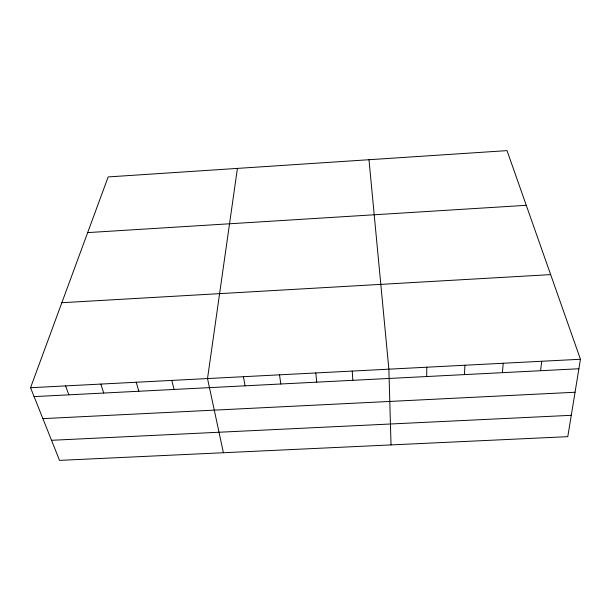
<?xml version="1.0" encoding="UTF-8"?>
<svg xmlns="http://www.w3.org/2000/svg" width="611" height="611" viewBox="0 0 611 611"><rect width="100%" height="100%" fill="white"/><g stroke="black" fill="none" stroke-linecap="round" stroke-linejoin="round"><path stroke-width="0.92" d="M426.699 376.536L426.791 367.211M464.459 374.604L464.91 365.233M502.41 372.664L503.227 363.255M540.559 370.717L541.736 361.261M237.412 168.399L207.519 378.56L223.412 452.736M580.45 359.26L567.779 436.666L59.534 460.381L30.55 387.718L108.162 176.923L507.023 150.619L580.45 359.26L30.55 387.718M87.656 232.608L526.27 205.319M61.848 302.712L550.656 274.614M34.094 396.608L578.9 368.754M42.885 418.634L575.05 392.247M51.523 440.294L571.277 415.312M65.598 385.9L68.837 394.836M100.823 384.082L103.74 393.049M136.215 382.249L138.812 391.254M171.783 380.409L174.051 389.451M243.43 376.697L245.049 385.824M279.525 374.833L280.808 383.991M315.788 372.954L316.742 382.158M368.983 159.723L388.863 369.174L391.032 444.915M352.234 371.068L352.845 380.309"/></g></svg>
